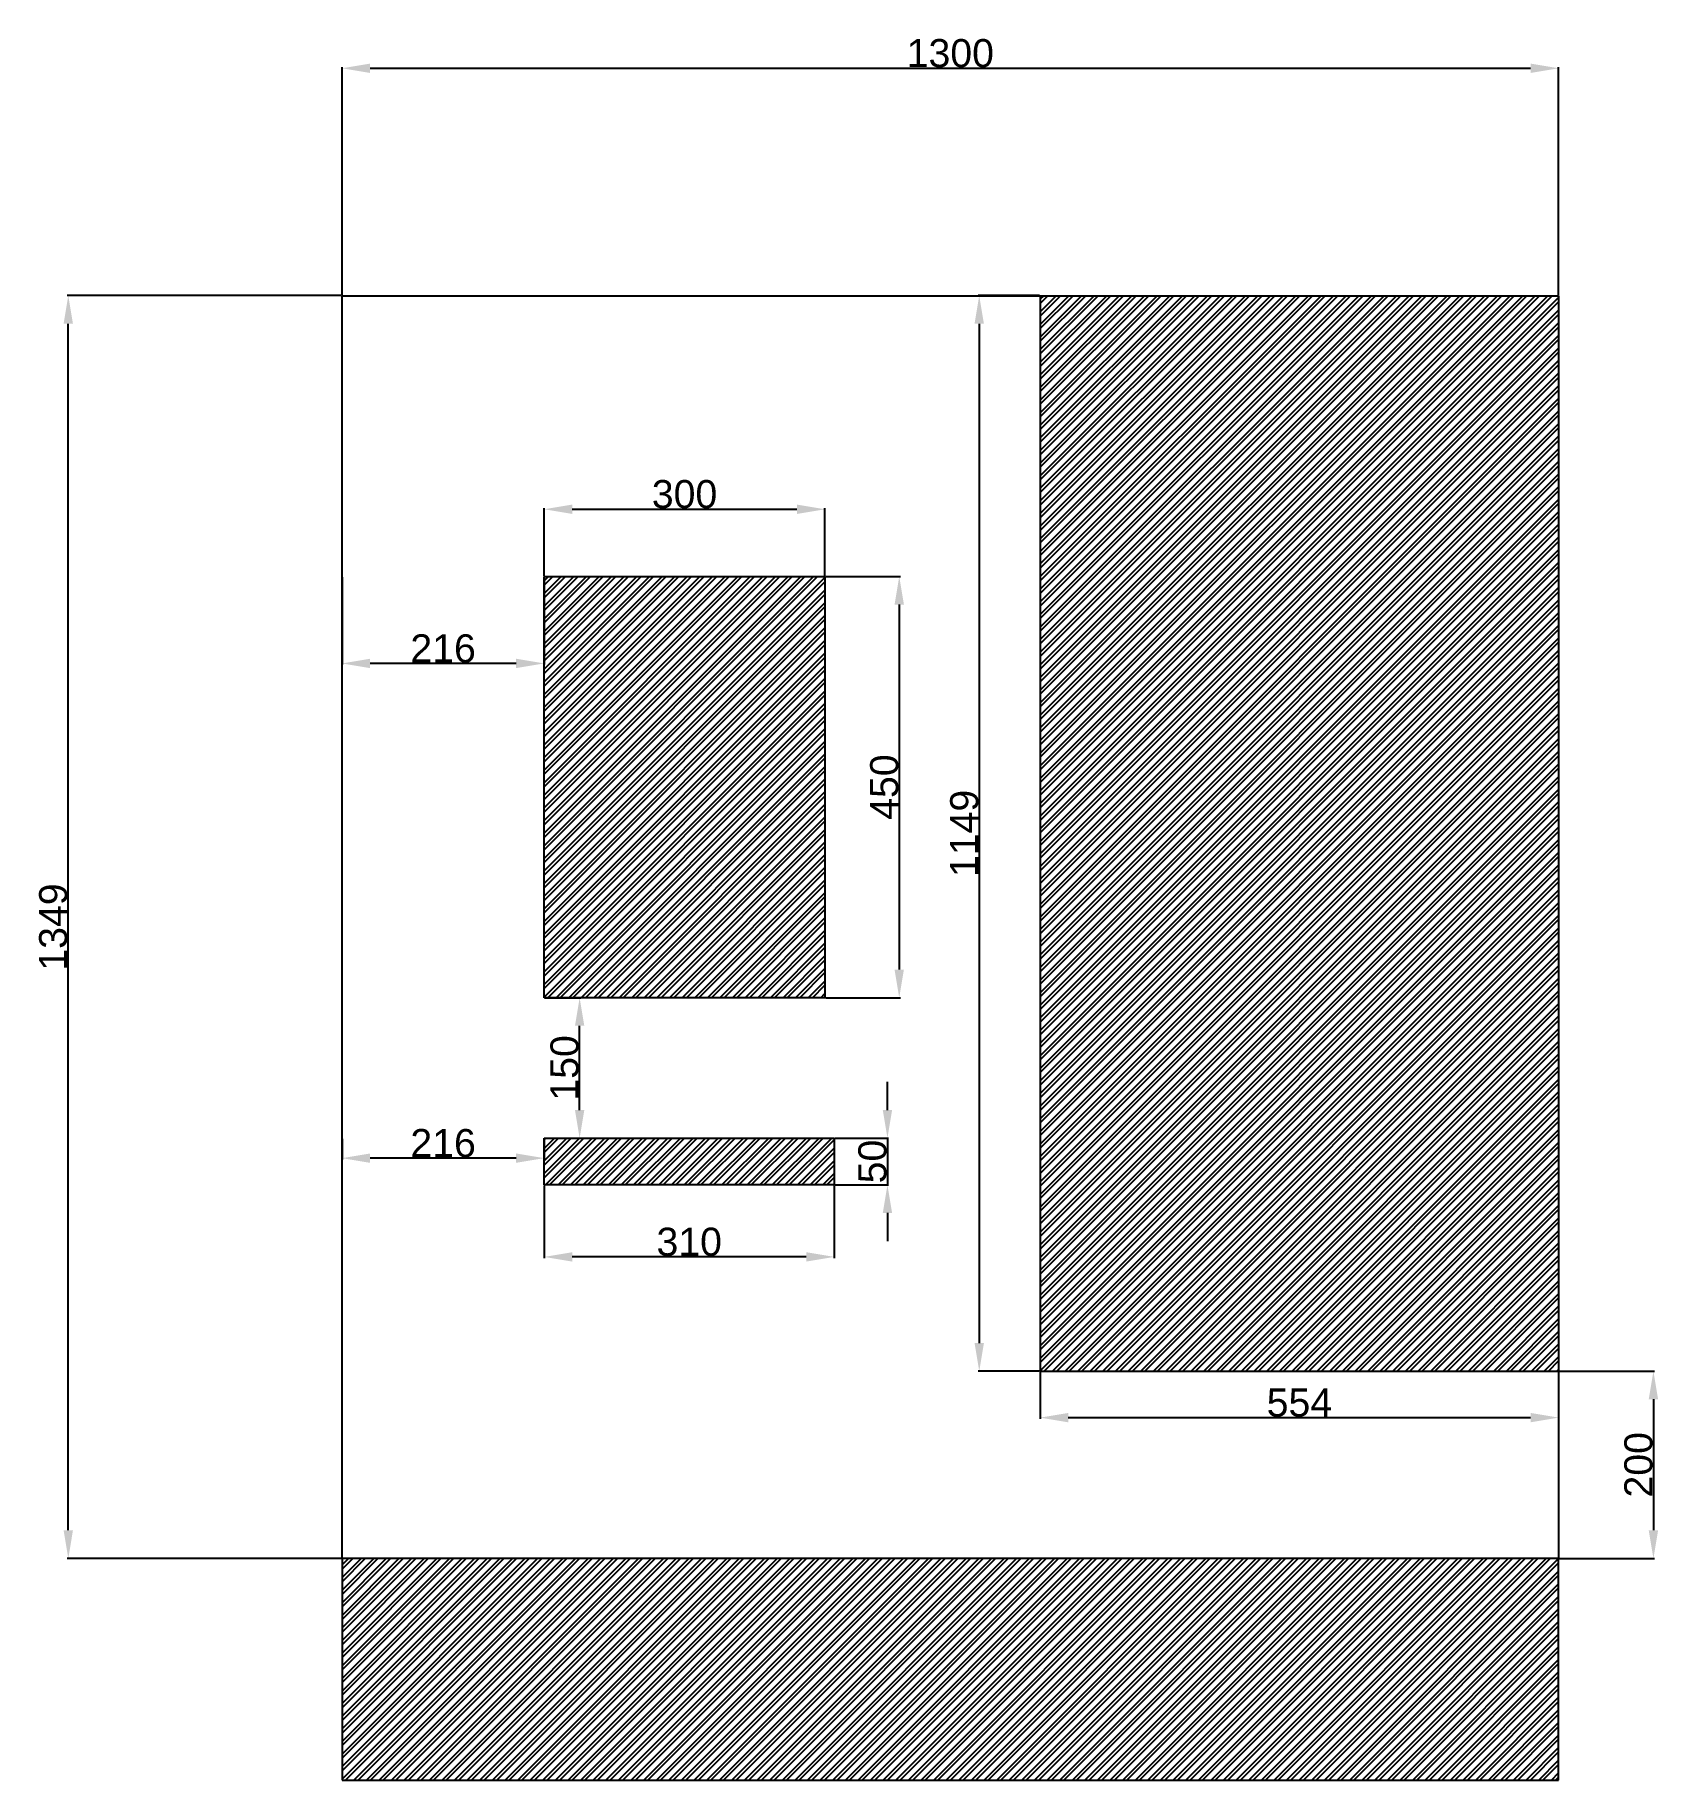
# Model space of a CAD drawing. Header units: millimetres. Extents: x 1153 to 2887, y -2 to 1863.
import ezdxf

# ---------------------------------------------------------------- set-up
doc = ezdxf.new("R2010")
doc.units = ezdxf.units.MM
doc.styles.add('스타일1', font='arial.ttf')
doc.dimstyles.new('ISO-25', dxfattribs={"dimtxt": 30, "dimasz": 30, "dimexe": 1.25, "dimexo": 0.625, "dimtad": 1, "dimtoh": 1, "dimtxsty": '스타일1', "dimcen": 2.5, "dimadec": 0, "dimazin": 0, "dimtfac": 1, "dimtmove": 0, "dimatfit": 3, "dimfxl": 1, "dimarcsym": 0})

# ---------------------------------------------------------------- blocks, each defined once
blk = doc.blocks.new('*D3')
at = {"color": 0, "lineweight": -2, "transparency": 16777216}
for p, q in [((1480.5, 1584.3), (1187.3, 1584.3)), ((1188.6, 265.3), (1188.6, 1554.3)), ((1480.5, 235.3), (1187.3, 235.3))]:
    blk.add_line(p, q, dxfattribs=at)
at = {"color": 0, "transparency": 16777216}
for points in [[(1183.6, 1554.3), (1193.6, 1554.3), (1188.6, 1584.3)], [(1183.6, 265.3), (1193.6, 265.3), (1188.6, 235.3)]]:
    blk.add_solid(points, dxfattribs=at)
at = {"layer": 'Defpoints', "color": 0, "transparency": 16777216}
for p in [(1188.6, 1584.3), (1481.1, 1584.3), (1481.1, 235.3)]:
    blk.add_point(p, dxfattribs=at)
at = {"color": 0, "transparency": 16777216, "insert": (1172.6, 909.8), "char_height": 30, "attachment_point": 5, "rotation": 90, "style": '스타일1'}
blk.add_mtext('1349', dxfattribs=at)
blk = doc.blocks.new('*D4')
at = {"color": 0, "lineweight": -2, "transparency": 16777216}
for p, q in [((1481.1, 1584.9), (1481.1, 1828.5)), ((1511.1, 1827.2), (2751.1, 1827.2)), ((2781.1, 1584.9), (2781.1, 1828.5))]:
    blk.add_line(p, q, dxfattribs=at)
at = {"color": 0, "transparency": 16777216}
for points in [[(1511.1, 1832.2), (1511.1, 1822.2), (1481.1, 1827.2)], [(2751.1, 1832.2), (2751.1, 1822.2), (2781.1, 1827.2)]]:
    blk.add_solid(points, dxfattribs=at)
at = {"layer": 'Defpoints', "color": 0, "transparency": 16777216}
for p in [(2781.1, 1827.2), (1481.1, 1584.3), (2781.1, 1584.3)]:
    blk.add_point(p, dxfattribs=at)
at = {"color": 0, "transparency": 16777216, "insert": (2131.1, 1843.2), "char_height": 30, "attachment_point": 5, "style": '스타일1'}
blk.add_mtext('1300', dxfattribs=at)
blk = doc.blocks.new('*D8')
at = {"color": 0, "lineweight": -2, "transparency": 16777216}
for p, q in [((1481.1, 1283.6), (1481.1, 1190.1)), ((1697.1, 1283.6), (1697.1, 1190.1)), ((1667.1, 1191.4), (1511.1, 1191.4))]:
    blk.add_line(p, q, dxfattribs=at)
at = {"color": 0, "transparency": 16777216}
for points in [[(1511.1, 1196.4), (1511.1, 1186.4), (1481.1, 1191.4)], [(1667.1, 1196.4), (1667.1, 1186.4), (1697.1, 1191.4)]]:
    blk.add_solid(points, dxfattribs=at)
at = {"layer": 'Defpoints', "color": 0, "transparency": 16777216}
for p in [(1481.1, 1284.3), (1697.1, 1284.3), (1481.1, 1191.4)]:
    blk.add_point(p, dxfattribs=at)
at = {"color": 0, "transparency": 16777216, "insert": (1589.1, 1207.3), "char_height": 30, "attachment_point": 5, "style": '스타일1'}
blk.add_mtext('216', dxfattribs=at)
blk = doc.blocks.new('*D9')
at = {"color": 0, "lineweight": -2, "transparency": 16777216}
for p, q in [((1481.1, 683.6), (1481.1, 661.6)), ((1697.1, 683.6), (1697.1, 661.6)), ((1667.1, 662.9), (1511.1, 662.9))]:
    blk.add_line(p, q, dxfattribs=at)
at = {"color": 0, "transparency": 16777216}
for points in [[(1511.1, 667.9), (1511.1, 657.9), (1481.1, 662.9)], [(1667.1, 667.9), (1667.1, 657.9), (1697.1, 662.9)]]:
    blk.add_solid(points, dxfattribs=at)
at = {"layer": 'Defpoints', "color": 0, "transparency": 16777216}
for p in [(1481.1, 684.3), (1697.1, 684.3), (1481.1, 662.9)]:
    blk.add_point(p, dxfattribs=at)
at = {"color": 0, "transparency": 16777216, "insert": (1589.1, 678.8), "char_height": 30, "attachment_point": 5, "style": '스타일1'}
blk.add_mtext('216', dxfattribs=at)
blk = doc.blocks.new('*D10')
at = {"color": 0, "lineweight": -2, "transparency": 16777216}
for p, q in [((1697.7, 834.3), (1736.2, 834.3)), ((1735, 714.3), (1735, 804.3)), ((1697.7, 684.3), (1736.2, 684.3))]:
    blk.add_line(p, q, dxfattribs=at)
at = {"color": 0, "transparency": 16777216}
for points in [[(1730, 804.3), (1740, 804.3), (1735, 834.3)], [(1730, 714.3), (1740, 714.3), (1735, 684.3)]]:
    blk.add_solid(points, dxfattribs=at)
at = {"layer": 'Defpoints', "color": 0, "transparency": 16777216}
for p in [(1697.1, 834.3), (1735, 834.3), (1697.1, 684.3)]:
    blk.add_point(p, dxfattribs=at)
at = {"color": 0, "transparency": 16777216, "insert": (1719, 759.3), "char_height": 30, "attachment_point": 5, "rotation": 90, "style": '스타일1'}
blk.add_mtext('150', dxfattribs=at)
blk = doc.blocks.new('*D11')
at = {"color": 0, "lineweight": -2, "transparency": 16777216}
for p, q in [((1697.1, 1284.9), (1697.1, 1357.4)), ((1727.1, 1356.1), (1967.1, 1356.1)), ((1997.1, 1284.9), (1997.1, 1357.4))]:
    blk.add_line(p, q, dxfattribs=at)
at = {"color": 0, "transparency": 16777216}
for points in [[(1727.1, 1361.1), (1727.1, 1351.1), (1697.1, 1356.1)], [(1967.1, 1361.1), (1967.1, 1351.1), (1997.1, 1356.1)]]:
    blk.add_solid(points, dxfattribs=at)
at = {"layer": 'Defpoints', "color": 0, "transparency": 16777216}
for p in [(1997.1, 1356.1), (1697.1, 1284.3), (1997.1, 1284.3)]:
    blk.add_point(p, dxfattribs=at)
at = {"color": 0, "transparency": 16777216, "insert": (1847.1, 1372.1), "char_height": 30, "attachment_point": 5, "style": '스타일1'}
blk.add_mtext('300', dxfattribs=at)
blk = doc.blocks.new('*D12')
at = {"color": 0, "lineweight": -2, "transparency": 16777216}
for p, q in [((1997.7, 1284.3), (2077.7, 1284.3)), ((2076.5, 1254.3), (2076.5, 864.3)), ((1997.7, 834.3), (2077.7, 834.3))]:
    blk.add_line(p, q, dxfattribs=at)
at = {"color": 0, "transparency": 16777216}
for points in [[(2071.5, 1254.3), (2081.5, 1254.3), (2076.5, 1284.3)], [(2071.5, 864.3), (2081.5, 864.3), (2076.5, 834.3)]]:
    blk.add_solid(points, dxfattribs=at)
at = {"layer": 'Defpoints', "color": 0, "transparency": 16777216}
for p in [(1997.1, 1284.3), (1997.1, 834.3), (2076.5, 834.3)]:
    blk.add_point(p, dxfattribs=at)
at = {"color": 0, "transparency": 16777216, "insert": (2060.6, 1059.3), "char_height": 30, "attachment_point": 5, "rotation": 90, "style": '스타일1'}
blk.add_mtext('450', dxfattribs=at)
blk = doc.blocks.new('*D13')
at = {"color": 0, "lineweight": -2, "transparency": 16777216}
for p, q in [((1697.1, 633.6), (1697.1, 556.2)), ((2007.1, 633.6), (2007.1, 556.2)), ((1977.1, 557.4), (1727.1, 557.4))]:
    blk.add_line(p, q, dxfattribs=at)
at = {"color": 0, "transparency": 16777216}
for points in [[(1727.1, 562.4), (1727.1, 552.4), (1697.1, 557.4)], [(1977.1, 562.4), (1977.1, 552.4), (2007.1, 557.4)]]:
    blk.add_solid(points, dxfattribs=at)
at = {"layer": 'Defpoints', "color": 0, "transparency": 16777216}
for p in [(1697.1, 634.3), (2007.1, 634.3), (1697.1, 557.4)]:
    blk.add_point(p, dxfattribs=at)
at = {"color": 0, "transparency": 16777216, "insert": (1852.1, 573.4), "char_height": 30, "attachment_point": 5, "style": '스타일1'}
blk.add_mtext('310', dxfattribs=at)
blk = doc.blocks.new('*D14')
at = {"color": 0, "lineweight": -2, "transparency": 16777216}
for p, q in [((2063.9, 714.3), (2063.9, 744.3)), ((2007.7, 684.3), (2065.2, 684.3)), ((2063.9, 684.3), (2063.9, 634.3)), ((2007.7, 634.3), (2065.2, 634.3)), ((2063.9, 604.3), (2063.9, 574.3))]:
    blk.add_line(p, q, dxfattribs=at)
at = {"color": 0, "transparency": 16777216}
for points in [[(2058.9, 714.3), (2068.9, 714.3), (2063.9, 684.3)], [(2058.9, 604.3), (2068.9, 604.3), (2063.9, 634.3)]]:
    blk.add_solid(points, dxfattribs=at)
at = {"layer": 'Defpoints', "color": 0, "transparency": 16777216}
for p in [(2007.1, 684.3), (2007.1, 634.3), (2063.9, 634.3)]:
    blk.add_point(p, dxfattribs=at)
at = {"color": 0, "transparency": 16777216, "insert": (2048, 659.3), "char_height": 30, "attachment_point": 5, "rotation": 90, "style": '스타일1'}
blk.add_mtext('50', dxfattribs=at)
blk = doc.blocks.new('*D15')
at = {"color": 0, "lineweight": -2, "transparency": 16777216}
for p, q in [((2227.1, 434.6), (2227.1, 384.5)), ((2781.1, 434.6), (2781.1, 384.5)), ((2257.1, 385.7), (2751.1, 385.7))]:
    blk.add_line(p, q, dxfattribs=at)
at = {"color": 0, "transparency": 16777216}
for points in [[(2257.1, 390.7), (2257.1, 380.7), (2227.1, 385.7)], [(2751.1, 390.7), (2751.1, 380.7), (2781.1, 385.7)]]:
    blk.add_solid(points, dxfattribs=at)
at = {"layer": 'Defpoints', "color": 0, "transparency": 16777216}
for p in [(2227.1, 435.3), (2781.1, 435.3), (2781.1, 385.7)]:
    blk.add_point(p, dxfattribs=at)
at = {"color": 0, "transparency": 16777216, "insert": (2504.1, 401.6), "char_height": 30, "attachment_point": 5, "style": '스타일1'}
blk.add_mtext('554', dxfattribs=at)
blk = doc.blocks.new('*D16')
at = {"color": 0, "lineweight": -2, "transparency": 16777216}
for p, q in [((2226.5, 1584.3), (2160.8, 1584.3)), ((2162, 1554.3), (2162, 465.3)), ((2226.5, 435.3), (2160.8, 435.3))]:
    blk.add_line(p, q, dxfattribs=at)
at = {"color": 0, "transparency": 16777216}
for points in [[(2157, 1554.3), (2167, 1554.3), (2162, 1584.3)], [(2157, 465.3), (2167, 465.3), (2162, 435.3)]]:
    blk.add_solid(points, dxfattribs=at)
at = {"layer": 'Defpoints', "color": 0, "transparency": 16777216}
for p in [(2227.1, 1584.3), (2162, 435.3), (2227.1, 435.3)]:
    blk.add_point(p, dxfattribs=at)
at = {"color": 0, "transparency": 16777216, "insert": (2146.1, 1009.8), "char_height": 30, "attachment_point": 5, "rotation": 90, "style": '스타일1'}
blk.add_mtext('1149', dxfattribs=at)
blk = doc.blocks.new('*D17')
at = {"color": 0, "lineweight": -2, "transparency": 16777216}
for p, q in [((2781.7, 435.3), (2883.7, 435.3)), ((2882.4, 405.3), (2882.4, 265.3)), ((2781.7, 235.3), (2883.7, 235.3))]:
    blk.add_line(p, q, dxfattribs=at)
at = {"color": 0, "transparency": 16777216}
for points in [[(2877.4, 405.3), (2887.4, 405.3), (2882.4, 435.3)], [(2877.4, 265.3), (2887.4, 265.3), (2882.4, 235.3)]]:
    blk.add_solid(points, dxfattribs=at)
at = {"layer": 'Defpoints', "color": 0, "transparency": 16777216}
for p in [(2781.1, 435.3), (2781.1, 235.3), (2882.4, 235.3)]:
    blk.add_point(p, dxfattribs=at)
at = {"color": 0, "transparency": 16777216, "insert": (2866.5, 335.3), "char_height": 30, "attachment_point": 5, "rotation": 90, "style": '스타일1'}
blk.add_mtext('200', dxfattribs=at)

msp = doc.modelspace()

# ---------------------------------------------------------------- hatches: boundary and pattern name
at = {"true_color": 0xffffff}
h = msp.add_hatch(dxfattribs=at)
h.set_pattern_fill('ANSI32')
h.paths.add_polyline_path([(2781.096, 1584.263), (2227.096, 1584.263), (2227.096, 435.263), (2781.096, 435.263)])
h.paths.add_polyline_path([(1997.096, 1284.263), (1697.096, 1284.263), (1697.096, 834.263), (1997.096, 834.263)])
h.paths.add_polyline_path([(2007.096, 684.263), (1697.096, 684.263), (1697.096, 634.263), (2007.096, 634.263)])
h.paths.add_polyline_path([(2781.096, 235.263), (1481.096, 235.263), (1481.096, -1.53), (2781.096, -1.53)])

# ---------------------------------------------------------------- linework, layer by layer
for p, q in [((1481.096, 1584.263), (2781.096, 1584.263)), ((1481.096, 235.263), (1481.096, 1584.263)), ((2781.096, 1584.263), (2781.096, 235.263)), ((2781.096, 235.263), (1481.096, 235.263))]:
    msp.add_line(p, q)
at = {"color": 7, "true_color": 0xffffff}
for p, q in [((2227.096, 1584.263), (2227.096, 435.263)), ((1697.096, 1284.263), (1997.096, 1284.263)), ((1697.096, 834.263), (1697.096, 1284.263)), ((1997.096, 1284.263), (1997.096, 834.263)), ((1997.096, 834.263), (1697.096, 834.263)), ((1697.096, 684.263), (2007.096, 684.263)), ((1697.096, 634.263), (1697.096, 684.263)), ((2007.096, 684.263), (2007.096, 634.263)), ((2007.096, 634.263), (1697.096, 634.263)), ((2227.096, 435.263), (2781.096, 435.263))]:
    msp.add_line(p, q, dxfattribs=at)
at = {"color": 146, "true_color": 0x105689}
for p, q in [((1481.096, 235.263), (1481.096, -1.53)), ((2781.096, -1.53), (2781.096, 235.263)), ((1481.096, -1.53), (2781.096, -1.53))]:
    msp.add_line(p, q, dxfattribs=at)

# ---------------------------------------------------------------- dimensions: what is measured, and where the dimension line sits
at = {"color": 7, "true_color": 0xffffff}
dim = msp.add_linear_dim(base=(2781.096, 1827.22), p1=(1481.096, 1584.263), p2=(2781.096, 1584.263), dimstyle='ISO-25', dxfattribs=at)
dim.commit()
dim.dimension.update_dxf_attribs({"geometry": '*D4', "text_midpoint": (2131.096, 1843.172)})
dim = msp.add_linear_dim(base=(1188.55, 1584.263), p1=(1481.096, 235.263), p2=(1481.096, 1584.263), angle=90, dimstyle='ISO-25', dxfattribs=at)
dim.commit()
dim.dimension.update_dxf_attribs({"geometry": '*D3', "text_midpoint": (1172.598, 909.763)})
for base, p1, p2, picture, middle in [((2162.044, 435.263), (2227.096, 1584.263), (2227.096, 435.263), '*D16', (2146.102, 1009.763)), ((2076.492, 834.263), (1997.096, 1284.263), (1997.096, 834.263), '*D12', (2060.55, 1059.263)), ((2063.944, 634.263), (2007.096, 684.263), (2007.096, 634.263), '*D14', (2048.002, 659.263)), ((2882.403, 235.263), (2781.096, 435.263), (2781.096, 235.263), '*D17', (2866.46, 335.263))]:
    dim = msp.add_linear_dim(base=base, p1=p1, p2=p2, angle=90, dimstyle='ISO-25')
    dim.commit()
    dim.dimension.update_dxf_attribs({"geometry": picture, "text_midpoint": middle})
for base, p1, p2, picture, middle in [((1997.096, 1356.127), (1697.096, 1284.263), (1997.096, 1284.263), '*D11', (1847.096, 1372.08)), ((1697.096, 557.429), (2007.096, 634.263), (1697.096, 634.263), '*D13', (1852.096, 573.382)), ((2781.096, 385.703), (2227.096, 435.263), (2781.096, 435.263), '*D15', (2504.096, 401.584))]:
    dim = msp.add_linear_dim(base=base, p1=p1, p2=p2, dimstyle='ISO-25')
    dim.commit()
    dim.dimension.update_dxf_attribs({"geometry": picture, "text_midpoint": middle})
at = {"color": 85, "true_color": 0x58ba48}
for base, p1, p2, picture, middle in [((1481.096, 1191.379), (1697.096, 1284.263), (1481.096, 1284.263), '*D8', (1589.096, 1207.322)), ((1481.096, 662.868), (1697.096, 684.263), (1481.096, 684.263), '*D9', (1589.096, 678.81))]:
    dim = msp.add_linear_dim(base=base, p1=p1, p2=p2, dimstyle='ISO-25', dxfattribs=at)
    dim.commit()
    dim.dimension.update_dxf_attribs({"geometry": picture, "text_midpoint": middle})
dim = msp.add_linear_dim(base=(1734.986, 834.263), p1=(1697.096, 684.263), p2=(1697.096, 834.263), angle=90, dimstyle='ISO-25', dxfattribs=at)
dim.commit()
dim.dimension.update_dxf_attribs({"geometry": '*D10', "text_midpoint": (1719.044, 759.263)})

doc.saveas('drawing.dxf')
